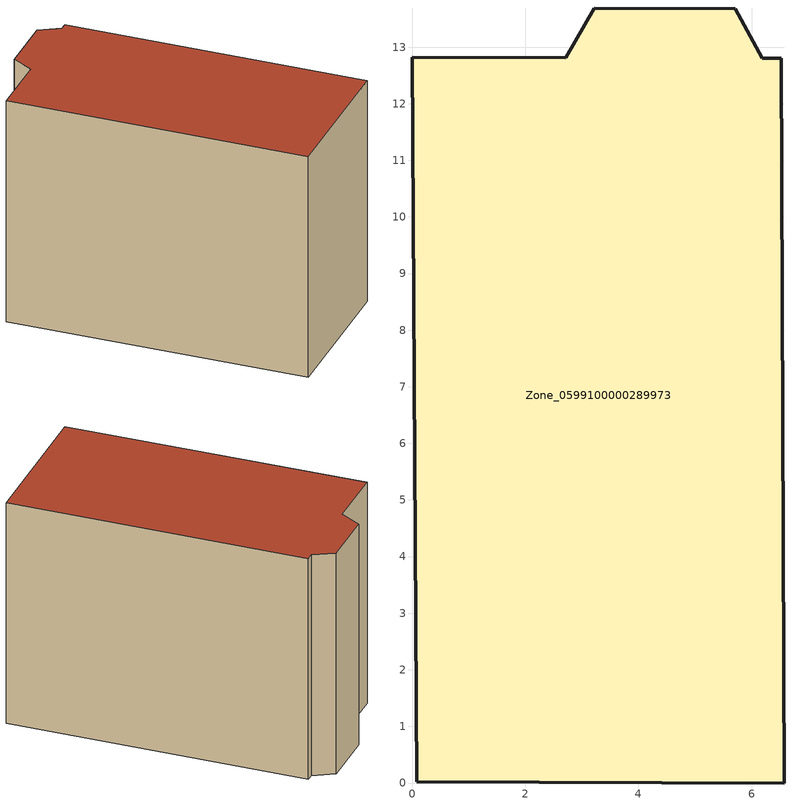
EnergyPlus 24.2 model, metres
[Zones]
Zone_0599100000289973
 floor ground (C_G): 3.22,13.69 5.71,13.68 6.19,12.8 6.52,12.8 6.58,0 0.08,0.02 0,12.82 2.72,12.81 z0
 wall outside (C_F): 2.72,12.81 0,12.82 0.08,0.02 6.58,0 6.52,12.8 6.19,12.8 5.71,13.68 3.22,13.69 2.72,12.81 z0:10.09
 roof outside (C_R): 5.71,13.68 3.22,13.69 2.72,12.81 0,12.82 0.08,0.02 6.58,0 6.52,12.8 6.19,12.8 z10.09
[BUILDING]
Pand.0599100000289973: North Axis=0; Terrain=City; Loads Convergence Tolerance Value=0.04; Temperature Convergence Tolerance Value=0.4; Solar Distribution=FullExterior; Maximum Number of Warmup Days=25; Minimum Number of Warmup Days=1
[Site:Location]
Rotterdam.The.Hague.AP_ZH_NLD Design_Conditions: Latitude=51.96; Longitude=4.45; Time Zone=1; Elevation=-4.5
[SITE:GROUNDTEMPERATURE:BUILDINGSURFACE]
18, 18, 18, 18, 18, 18, 18, 18, 18, 18, 18, 18
[MATERIAL] Thermal Absorptance=0.9; Solar Absorptance=0.7; Visible Absorptance=0.7
Name | Roughness | Thickness | Conductivity | Density | Specific Heat
G.TI.1946 | MediumSmooth | 0.15 | 1 | 540 | 1210
F.TI.1946 | Rough | 0.3 | 0.857143 | 1920 | 840
R.TI.1946 | MediumRough | 0.2 | 0.1 | 1500 | 1000
[CONSTRUCTION]
C_G: G.TI.1946
C_F: F.TI.1946
C_R: R.TI.1946
[ZONE]
Zone_0599100000289973: Type=1; Multiplier=1; Ceiling Height=Autocalculate; Volume=Autocalculate; Floor Area=autocalculate; Part of Total Floor Area=Yes
[ZONEINFILTRATION:DESIGNFLOWRATE]
Infil_Zone_0599100000289973: Zone or ZoneList or Space or SpaceList=Zone_0599100000289973; Schedule=AlwaysOn; Design Flow Rate Calculation Method=Flow/Area; Flow Rate per Floor Area=0.003; Constant Term Coefficient=1; Temperature Term Coefficient=0; Velocity Term Coefficient=0; Velocity Squared Term Coefficient=0
[HVACTEMPLATE:ZONE:IDEALLOADSAIRSYSTEM]
Zone_0599100000289973: Maximum Heating Supply Air Temperature=50; Minimum Cooling Supply Air Temperature=13; Maximum Heating Supply Air Humidity Ratio=0.0156; Minimum Cooling Supply Air Humidity Ratio=0.0077; Heating Limit=NoLimit; Cooling Limit=NoLimit; Dehumidification Control Type=ConstantSensibleHeatRatio; Cooling Sensible Heat Ratio=0.7; Dehumidification Setpoint=60; Humidification Control Type=None; Humidification Setpoint=30; Outdoor Air Method=None; Outdoor Air Flow Rate per Person=0.00944; Outdoor Air Flow Rate per Zone Floor Area=0; Outdoor Air Flow Rate per Zone=0; Demand Controlled Ventilation Type=None; Outdoor Air Economizer Type=NoEconomizer; Heat Recovery Type=None; Sensible Heat Recovery Effectiveness=0.7; Latent Heat Recovery Effectiveness=0.65
[ZONECONTROL:THERMOSTAT]
ThermostatControl_Zone_0599100000289973: Zone or ZoneList=Zone_0599100000289973; Control Type Schedule=DualSetpointControlType; Control 1=Thermostat_Zone_0599100000289973; Temperature Difference Between Cutout And Setpoint=0
[THERMOSTATSETPOINT:DUALSETPOINT]
Thermostat_Zone_0599100000289973: Heating Setpoint Temperature Schedule=HeatingSetpoint_Zone_0599100000289973; Cooling Setpoint Temperature Schedule=CoolingSetpoint_Zone_0599100000289973
[SCHEDULE:COMPACT]
HeatingSetpoint_Zone_0599100000289973: Through: 12/31, For: AllDays, Until: 24:00, 21
CoolingSetpoint_Zone_0599100000289973: Through: 12/31, For: AllDays, Until: 24:00, 24
DualSetpointControlType: Through: 12/31, For: AllDays, Until: 24:00, 4
AlwaysOn: Through: 12/31, For: AllDays, Until: 24:00, 1
